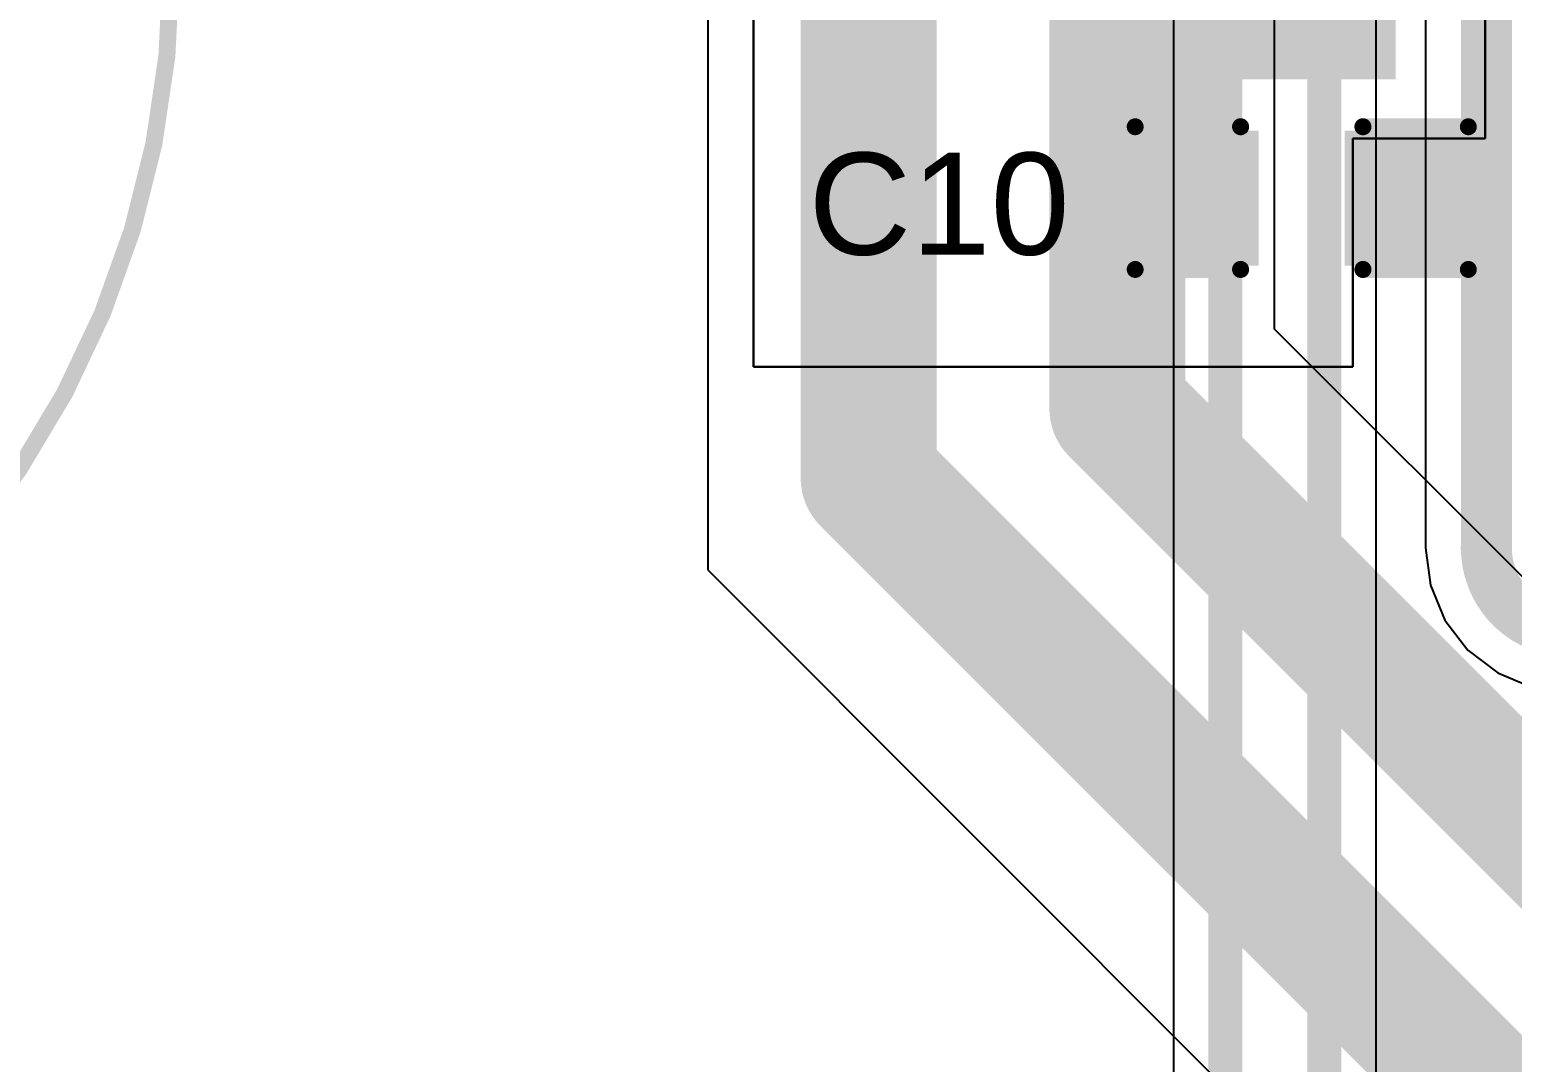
# Model space of a CAD drawing. Header units: inches. Extents: x 0 to 5359, y 0 to 5098.
# Drawn here: x 13.33 to 24.41, y 29.42 to 37.14 of the extents above; entities that cross this region are included whole.
import ezdxf

# ---------------------------------------------------------------- set-up
doc = ezdxf.new("R2010")
doc.units = ezdxf.units.IN
for name, color, linetype in [('Bottom Layer', 5, 'Continuous'), ('Bottom Overlay', 54, 'Continuous'), ('Layer 2', 76, 'Continuous'), ('Top Layer', 1, 'Continuous'), ('Top Overlay', 2, 'Continuous'), ('Top Paste', 8, 'Continuous'), ('Top Solder', 216, 'Continuous')]:
    doc.layers.add(name, color=color, linetype=linetype)
doc.styles.add('Arial', font='', dxfattribs={"height": 0.2})
doc.styles.get('Arial').set_extended_font_data('Arial')

# ---------------------------------------------------------------- blocks, each defined once
blk = doc.blocks.new('SMD3215_2P_50')
at = {"layer": 'Top Layer'}
for points in [[(-1.75, 0.9), (-0.75, 0.9), (-0.75, -0.9), (-1.75, -0.9)], [(0.75, 0.9), (1.75, 0.9), (1.75, -0.9), (0.75, -0.9)]]:
    blk.add_hatch(color=1, dxfattribs=at).paths.add_polyline_path(points)
at = {"layer": 'Top Paste'}
for points in [[(-1.75, 0.9), (-0.75, 0.9), (-0.75, -0.9), (-1.75, -0.9)], [(0.75, 0.9), (1.75, 0.9), (1.75, -0.9), (0.75, -0.9)]]:
    blk.add_hatch(color=8, dxfattribs=at).paths.add_polyline_path(points)
at = {"layer": 'Top Solder'}
for points in [[(-1.852, 1.002), (-0.648, 1.002), (-0.648, -1.002), (-1.852, -1.002)], [(0.648, 1.002), (1.852, 1.002), (1.852, -1.002), (0.648, -1.002)]]:
    blk.add_hatch(color=216, dxfattribs=at).paths.add_polyline_path(points)
at = {"layer": 'Top Overlay'}
for points in [[(-0.559, 0.813, 0.127, 0.127, 0), (0.559, 0.813, 0.127, 0.127, 0)], [(-0.559, -0.813, 0.127, 0.127, 0), (0.559, -0.813, 0.127, 0.127, 0)]]:
    blk.add_lwpolyline(points, format="xyseb", dxfattribs=at)
for points in [[(-0.591, 0.813, 0.0635, 0.0635, 1), (-0.527, 0.813, 0.0635, 0.0635, 1)], [(0.527, 0.813, 0.0635, 0.0635, 1), (0.591, 0.813, 0.0635, 0.0635, 1)], [(-0.591, -0.813, 0.0635, 0.0635, 1), (-0.527, -0.813, 0.0635, 0.0635, 1)], [(0.527, -0.813, 0.0635, 0.0635, 1), (0.591, -0.813, 0.0635, 0.0635, 1)]]:
    blk.add_lwpolyline(points, format="xyseb", close=True, dxfattribs=at)
blk = doc.blocks.new('C___0603_377')
at = {"layer": 'Top Layer'}
for points in [[(-0.381, 0.445), (-0.381, -0.445), (-1.143, -0.445), (-1.143, 0.445)], [(1.143, 0.445), (1.143, -0.445), (0.381, -0.445), (0.381, 0.445)]]:
    blk.add_hatch(color=1, dxfattribs=at).paths.add_polyline_path(points)
at = {"layer": 'Top Paste'}
for points in [[(-0.381, 0.445), (-0.381, -0.445), (-1.143, -0.445), (-1.143, 0.445)], [(1.143, 0.445), (1.143, -0.445), (0.381, -0.445), (0.381, 0.445)]]:
    blk.add_hatch(color=8, dxfattribs=at).paths.add_polyline_path(points)
at = {"layer": 'Top Solder'}
for points in [[(-0.321, 0.504), (-0.321, -0.504), (-1.203, -0.504), (-1.203, 0.504)], [(1.203, 0.504), (1.203, -0.504), (0.321, -0.504), (0.321, 0.504)]]:
    blk.add_hatch(color=216, dxfattribs=at).paths.add_polyline_path(points)
at = {"layer": 'Top Overlay'}
for points in [[(-0.457, 0.533, 0.127, 0.127, 0), (-1.245, 0.533, 0.127, 0.127, 0)], [(-1.245, 0.533, 0.127, 0.127, 0), (-1.245, -0.533, 0.127, 0.127, 0)], [(1.245, 0.533, 0.127, 0.127, 0), (0.457, 0.533, 0.127, 0.127, 0)], [(1.245, 0.533, 0.127, 0.127, 0), (1.245, -0.533, 0.127, 0.127, 0)], [(-0.457, -0.533, 0.127, 0.127, 0), (-1.245, -0.533, 0.127, 0.127, 0)], [(1.245, -0.533, 0.127, 0.127, 0), (0.457, -0.533, 0.127, 0.127, 0)]]:
    blk.add_lwpolyline(points, format="xyseb", dxfattribs=at)
for points in [[(-1.276, 0.533, 0.0635, 0.0635, 1), (-1.213, 0.533, 0.0635, 0.0635, 1)], [(-1.276, 0.533, 0.0635, 0.0635, 1), (-1.213, 0.533, 0.0635, 0.0635, 1)], [(-0.489, 0.533, 0.0635, 0.0635, 1), (-0.425, 0.533, 0.0635, 0.0635, 1)], [(0.425, 0.533, 0.0635, 0.0635, 1), (0.489, 0.533, 0.0635, 0.0635, 1)], [(1.213, 0.533, 0.0635, 0.0635, 1), (1.276, 0.533, 0.0635, 0.0635, 1)], [(1.213, 0.533, 0.0635, 0.0635, 1), (1.276, 0.533, 0.0635, 0.0635, 1)], [(-1.276, -0.533, 0.0635, 0.0635, 1), (-1.213, -0.533, 0.0635, 0.0635, 1)], [(-1.276, -0.533, 0.0635, 0.0635, 1), (-1.213, -0.533, 0.0635, 0.0635, 1)], [(-0.489, -0.533, 0.0635, 0.0635, 1), (-0.425, -0.533, 0.0635, 0.0635, 1)], [(0.425, -0.533, 0.0635, 0.0635, 1), (0.489, -0.533, 0.0635, 0.0635, 1)], [(1.213, -0.533, 0.0635, 0.0635, 1), (1.276, -0.533, 0.0635, 0.0635, 1)], [(1.213, -0.533, 0.0635, 0.0635, 1), (1.276, -0.533, 0.0635, 0.0635, 1)]]:
    blk.add_lwpolyline(points, format="xyseb", close=True, dxfattribs=at)
blk = doc.blocks.new('SC_EB_5R5_474_M_B_378')
at = {"layer": 'Bottom Overlay'}
blk.add_lwpolyline([(6.75, 0, 0.127, 0.127, 1), (-6.75, 0, 0.127, 0.127, 1)], format="xyseb", close=True, dxfattribs=at)

msp = doc.modelspace()

# ---------------------------------------------------------------- linework, layer by layer
at = {"layer": 'Bottom Layer'}
for p, q in [((23.392, 15.328), (23.392, 59.438)), ((21.877, 48.124), (21.877, 17.409)), ((23.761, 47.153), (23.761, 33.265)), ((23.761, 33.265), (23.761, 33.265)), ((23.761, 33.265), (23.798, 32.985)), ((23.798, 32.985), (23.906, 32.725)), ((23.906, 32.725), (24.077, 32.501)), ((24.077, 32.501), (24.301, 32.33)), ((24.301, 32.33), (24.561, 32.222))]:
    msp.add_line(p, q, dxfattribs=at)
for points in [[(22.266, 17.409, 0.254, 0.254, 0), (22.266, 73.457, 0.254, 0.254, 0)], [(23.004, 14.749, 0.254, 0.254, 0), (23.004, 72.936, 0.254, 0.254, 0)], [(24.215, 33.265, 0.381, 0.381, 0), (24.215, 47.153, 0.381, 0.381, 0)], [(24.84, 32.639, 0.381, 0.381, -0.414214), (24.215, 33.265, 0.381, 0.381, 0)]]:
    msp.add_lwpolyline(points, format="xyseb", dxfattribs=at)
msp.add_lwpolyline([(24.119, 33.265, 0.191, 0.191, 1), (24.31, 33.265, 0.191, 0.191, 1)], format="xyseb", close=True, dxfattribs=at)
msp.add_lwpolyline([(24.119, 33.265, 0.191, 0.191, 1), (24.31, 33.265, 0.191, 0.191, 1)], format="xyseb", close=True, dxfattribs=at)
at = {"layer": 'Layer 2'}
for p, q in [((18.398, 54.217), (18.398, 33.099)), ((22.633, 34.898), (22.633, 52.361)), ((28.575, 28.956), (22.633, 34.898)), ((18.398, 33.099), (25.654, 25.842))]:
    msp.add_line(p, q, dxfattribs=at)
for points in [[(19.6, 33.786, 1.016, 1.016, 0), (19.6, 53.611, 1.016, 1.016, 0)], [(21.458, 34.306, 1.016, 1.016, 0), (21.458, 52.733, 1.016, 1.016, 0)], [(21.458, 34.306, 1.016, 1.016, 0), (28.041, 27.723, 1.016, 1.016, 0)], [(19.6, 33.786, 1.016, 1.016, 0), (26.665, 26.721, 1.016, 1.016, 0)]]:
    msp.add_lwpolyline(points, format="xyseb", dxfattribs=at)
for points in [[(21.204, 34.306, 0.508, 0.508, 1), (21.712, 34.306, 0.508, 0.508, 1)], [(21.204, 34.306, 0.508, 0.508, 1), (21.712, 34.306, 0.508, 0.508, 1)], [(19.346, 33.786, 0.508, 0.508, 1), (19.854, 33.786, 0.508, 0.508, 1)], [(19.346, 33.786, 0.508, 0.508, 1), (19.854, 33.786, 0.508, 0.508, 1)]]:
    msp.add_lwpolyline(points, format="xyseb", close=True, dxfattribs=at)
at = {"layer": 'Top Layer'}
for p, q in [((24.207, 43.237), (24.207, 36.321)), ((18.741, 34.616), (18.741, 41.275)), ((24.207, 36.321), (24.207, 40.741)), ((18.741, 37.442), (18.741, 34.616)), ((24.207, 36.321), (23.217, 36.321)), ((23.217, 36.321), (23.217, 34.616)), ((23.217, 34.616), (23.217, 36.321)), ((23.217, 36.321), (24.207, 36.321)), ((23.217, 34.616), (18.741, 34.616)), ((18.741, 34.616), (23.217, 34.616))]:
    msp.add_line(p, q, dxfattribs=at)
for points in [[(22.074, 36.904, 0.254, 0.254, -0.414214), (22.535, 37.366, 0.254, 0.254, 0)], [(22.074, 35.877, 0.254, 0.254, 0), (22.074, 36.904, 0.254, 0.254, 0)]]:
    msp.add_lwpolyline(points, format="xyseb", dxfattribs=at)
for points in [[(22.01, 36.904, 0.127, 0.127, 1), (22.137, 36.904, 0.127, 0.127, 1)], [(22.01, 36.904, 0.127, 0.127, 1), (22.137, 36.904, 0.127, 0.127, 1)], [(22.01, 35.877, 0.127, 0.127, 1), (22.137, 35.877, 0.127, 0.127, 1)]]:
    msp.add_lwpolyline(points, format="xyseb", close=True, dxfattribs=at)

# ---------------------------------------------------------------- block references
for name, p, rotation in [('SC_EB_5R5_474_M_B_378', (7.64, 37.6), 270), ('SMD3215_2P_50', (22.535, 38.616), 90), ('C___0603_377', (22.836, 35.877), 180)]:
    msp.add_blockref(name, p, dxfattribs=dict(rotation=rotation))

# ---------------------------------------------------------------- texts
at = {"layer": 'Top Overlay', "style": 'Arial'}
msp.add_text('C10', height=0.762, dxfattribs=at).set_placement((19.15, 35.454))

doc.saveas('drawing.dxf')
